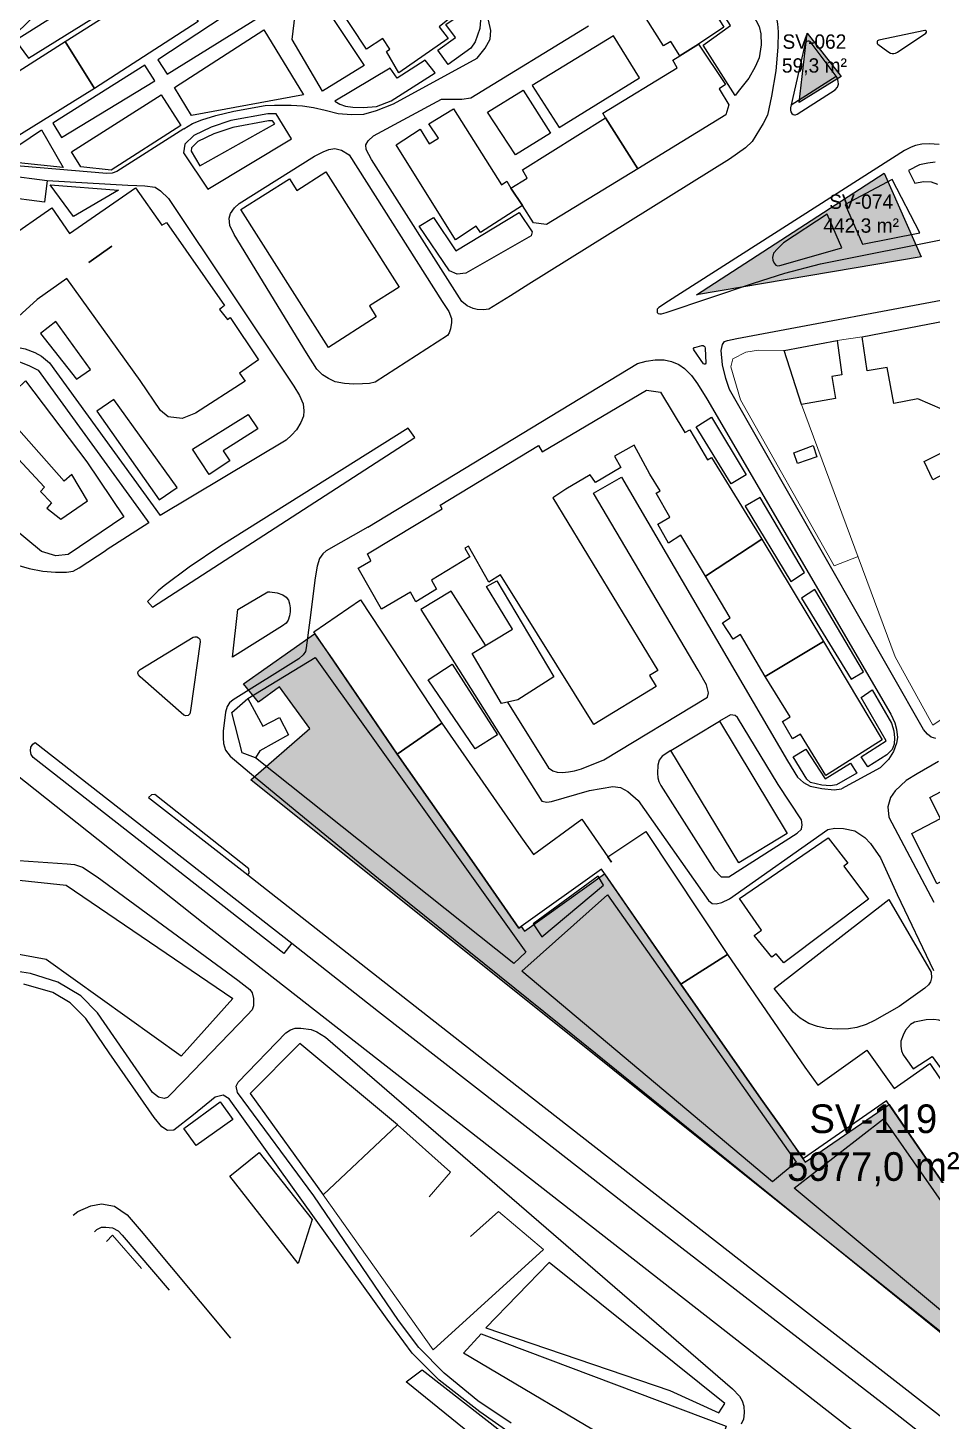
# Model space of a CAD drawing. Header units: metres. Extents: x -1319 to 2200, y -1209 to 1268.
# Drawn here: x -832.2 to -642.9, y -1022.6 to -731 of the extents above; entities that cross this region are included whole.
import ezdxf

# ---------------------------------------------------------------- set-up
doc = ezdxf.new("R2010")
doc.units = ezdxf.units.M
for name, color, linetype, lineweight, true_color in [('CLADIRI_CONTUR', 7, 'Continuous', 25, 0x4b5962), ('LIMITA_STUDIU', 7, 'Continuous', 25, 0x354c40), ('PARCELE_CONTUR', 7, 'Continuous', 13, 0xb58c63), ('PAVAJ', 7, 'Continuous', 25, 0xd1d6d2), ('STRAZI', 7, 'Continuous', 25, 0xc4cccb), ('VERDE_PLIN', 7, 'Continuous', 25, 0x286847)]:
    doc.layers.add(name, color=color, linetype=linetype, lineweight=lineweight, true_color=true_color)
doc.layers.add('VERDE_CONTUR_CALCUL', color=82, linetype='Continuous', true_color=0x286847)
doc.layers.add('VERDE_SUPRAFETE', color=7, linetype='Continuous', true_color=0x1e372a)

msp = doc.modelspace()

# ---------------------------------------------------------------- hatches: boundary and pattern name
at = {"layer": 'VERDE_PLIN'}
h = msp.add_hatch(color=256, dxfattribs=at)
h.dxf.hatch_style = 1
h.paths.add_polyline_path([(-670.77, -746.57), (-661.97, -741.17), (-669.1, -732.07), (-670.77, -746.57)])
h = msp.add_hatch(color=256, dxfattribs=at)
h.dxf.hatch_style = 1
h.paths.add_polyline_path([(-692.24, -786.84), (-645.22, -778.87), (-653, -761.38), (-692.24, -786.84)])
h = msp.add_hatch(color=256, dxfattribs=at)
h.dxf.hatch_style = 1
h.paths.add_polyline_path([(-729.43, -919.47), (-738.29, -906.7), (-754.93, -883.02), (-768.5, -863.09), (-772.2, -857.85), (-787.06, -868.26), (-783.98, -872.15), (-779.58, -868.9), (-773.22, -877.67), (-785.57, -888.39), (-558.56, -1070.05), (-549.98, -1064.99), (-550.45, -1064.3), (-550.92, -1064.61), (-559.8, -1052.11), (-576.76, -1028.31), (-592.36, -1003.94), (-605.18, -1012.85), (-610.18, -1016.5), (-619.44, -1003.46), (-636.17, -979.37), (-651.96, -956.35), (-669.48, -968.41), (-674.33, -961.39), (-678.71, -955.22), (-695.51, -931.2), (-711.5, -908.04), (-728.28, -920.05), (-728.94, -919.11), (-729.43, -919.47)])

# ---------------------------------------------------------------- linework, layer by layer
at = {"layer": 'CLADIRI_CONTUR'}
for points in [[(-765.46, -708.6), (-763.06, -712.04), (-757.3, -708.06), (-743.19, -728.41), (-746.12, -730.77), (-744.27, -733.19), (-754.61, -740.4), (-757.13, -735.89), (-756.49, -735.42), (-757.91, -733.19), (-761.35, -735.42), (-774.89, -714.93), (-765.46, -708.6)], [(-691.82, -734.35), (-695.75, -736.82), (-697.61, -733.79), (-699.19, -734.73), (-708.25, -720.35), (-706.77, -719.44), (-708.86, -715.87), (-699.29, -710.11), (-686.52, -730.79), (-691.82, -734.35)], [(-824.45, -733.83), (-802.68, -719.99), (-796.58, -729.65), (-818.31, -743.67), (-824.45, -733.83)], [(-818.31, -743.67), (-840.25, -757.25), (-846.24, -747.68), (-824.45, -733.83), (-818.31, -743.67)], [(-685.52, -747.05), (-686.09, -749.17), (-704.52, -760.47), (-711.29, -749.79), (-711.9, -748.82), (-696.3, -739.37), (-697.24, -737.75), (-695.75, -736.82), (-691.82, -734.35), (-686.19, -742.8), (-687.51, -743.71), (-685.52, -747.05)], [(-733.07, -763.82), (-731.96, -763.05), (-731.1, -764.5), (-728.71, -768.15), (-737.49, -773.81), (-738.38, -772.47), (-742.74, -775.36), (-755.14, -755.49), (-750.09, -752.18), (-748.2, -755.25), (-746.28, -754.07), (-748.27, -751.04), (-743.15, -747.92), (-733.07, -763.82)], [(-728.71, -760.71), (-711.29, -749.79), (-704.52, -760.47), (-723.67, -772.13), (-726.38, -771.79), (-728.71, -768.15), (-731.1, -764.5), (-727.7, -762.43), (-728.71, -760.71)], [(-775.92, -765), (-769.89, -761.13), (-754.5, -785.22), (-760.72, -789.19), (-759.34, -791.44), (-769.27, -797.85), (-787.62, -768.98), (-777.47, -762.58), (-775.92, -765)], [(-837.34, -766.34), (-836.77, -761.84), (-828.16, -762.94), (-828.73, -767.44), (-837.34, -766.34)], [(-819.45, -780.06), (-814.68, -776.64), (-814.68, -776.64), (-819.45, -780.06), (-819.45, -780.06)], [(-622.9, -836.33), (-623.51, -836.63), (-625.63, -832.65), (-632.6, -836.43), (-637.15, -827.47), (-638.36, -828.07), (-640.25, -824.27), (-642.81, -825.58), (-644.63, -821.77), (-636.98, -817.97), (-640.75, -810.86), (-645.91, -808.63), (-650.96, -809.61), (-652.38, -802.1), (-656.52, -802.77), (-657.6, -795.63), (-639.88, -792.26), (-631.86, -796), (-610.6, -835.48), (-620.74, -840.98), (-622.9, -836.33)], [(-663.92, -803.93), (-663.17, -808.53), (-670.28, -809.81), (-673.91, -798.49), (-662.83, -796.44), (-661.81, -803.62), (-663.92, -803.93)], [(-824.67, -825.84), (-838.44, -810.31), (-832.74, -804.88), (-819.9, -821.85), (-812.12, -833.34), (-823.81, -841.19), (-826.4, -841.53), (-829.4, -840.62), (-836.34, -834.79), (-851.3, -821.96), (-841.63, -813.33), (-828.72, -827.11), (-829.62, -828.04), (-827.28, -830.41), (-828.23, -831.54), (-825.36, -833.85), (-819.73, -830.01), (-823, -824.48), (-823, -824.48), (-824.67, -825.84)], [(-724.55, -819.7), (-702.73, -806.81), (-699.83, -807.21), (-694.67, -815.7), (-693.63, -815.13), (-691.86, -818.16), (-689.99, -821.41), (-689.12, -820.88), (-678.57, -838.02), (-690.35, -845.72), (-695.51, -837.16), (-698.11, -838.86), (-700.33, -834.89), (-697.81, -833.37), (-700.73, -828.4), (-699.86, -827.88), (-702.05, -824.4), (-705.29, -818.33), (-709.41, -820.61), (-708.12, -822.98), (-713.43, -826.12), (-714.53, -824.53), (-719.61, -827.54), (-722.34, -829.33), (-700.38, -865.51), (-702.09, -866.55), (-700.71, -868.88), (-713.76, -876.78), (-733.32, -845.45), (-735.72, -846.99), (-740.01, -839.48), (-740.79, -839.92), (-739.73, -841.68), (-747.75, -846.62), (-746.69, -848.5), (-751.04, -851.1), (-752.15, -849.11), (-758.23, -852.63), (-763.11, -844.11), (-760.42, -842.55), (-761.13, -841.11), (-745.5, -831.66), (-745.92, -830.91), (-725.36, -818.42), (-724.55, -819.7)], [(-667.08, -820.76), (-671.09, -822.16), (-671.87, -819.9), (-667.86, -818.37), (-667.08, -820.76)], [(-677.86, -866.79), (-683.05, -857.99), (-684.59, -858.96), (-686.81, -855.55), (-685.21, -854.47), (-690.35, -845.72), (-678.57, -838.02), (-665.66, -859.45), (-677.86, -866.79)], [(-754.93, -883.02), (-772.35, -857.44), (-762.58, -850.74), (-745.6, -876.51), (-754.93, -883.02)], [(-665.19, -887.47), (-670.5, -878.82), (-672.15, -879.79), (-674.25, -876.19), (-672.65, -875.21), (-677.86, -866.79), (-665.66, -859.45), (-653.4, -880.03), (-665.19, -887.47)], [(-779.56, -875.33), (-777.64, -878.97), (-783.7, -882.31), (-784.55, -883.79), (-787.38, -882.75), (-789.53, -874.32), (-786.2, -871.39), (-783.03, -877.15), (-779.56, -875.33)], [(-702.85, -899.22), (-685.8, -924.96), (-695.51, -931.2), (-712.15, -907.1), (-729.43, -919.47), (-738.29, -906.7), (-754.93, -883.02), (-745.6, -876.51), (-729.03, -900.3), (-726.36, -904.04), (-716.29, -896.63), (-710.83, -904.51), (-702.85, -899.22)], [(-683.43, -905.76), (-697.65, -882.24), (-687.47, -876.09), (-673.26, -899.61), (-683.43, -905.76)], [(-637.87, -910.91), (-639.14, -908.67), (-641.95, -910.13), (-647.21, -899.65), (-641.19, -896.47), (-643.43, -892.07), (-620.73, -880.08), (-619.23, -882.64), (-614.9, -890.73), (-618.5, -892.85), (-615.64, -898.74), (-637.87, -910.91)], [(-673.99, -926.71), (-675.61, -924.85), (-676.47, -925.51), (-680.22, -921.01), (-678.68, -919.88), (-683.25, -913.23), (-664.72, -900.56), (-660.58, -905.85), (-661.39, -906.43), (-656.24, -913.4), (-673.99, -926.71)], [(-710.09, -905.62), (-710.09, -905.62), (-710.83, -904.51), (-710.09, -905.62)]]:
    msp.add_lwpolyline(points, close=True, dxfattribs=at)
for points in [[(-836.67, -775.21), (-827.2, -768.64), (-823.53, -774.02), (-823.53, -774.02), (-809.7, -764.48), (-804.21, -772.26), (-803.23, -771.72), (-791.07, -789.07), (-792.11, -789.92), (-790.46, -792.01), (-789.86, -791.62), (-783.93, -800.5), (-787.9, -803.29), (-786.76, -804.93), (-797.13, -811.65), (-799.96, -812.72), (-802.83, -812.42), (-804.48, -811.04), (-808.72, -804.77), (-824.1, -783.43), (-830.27, -787.84), (-844.23, -800.48)], [(-636.17, -979.37), (-652.47, -955.6), (-669.88, -967.65), (-678.71, -955.22), (-695.51, -931.2), (-685.8, -924.96), (-669.61, -948.52), (-666.85, -952.32), (-656.61, -945.01), (-650.85, -952.98), (-643.41, -947.8), (-626.21, -973.28)]]:
    msp.add_lwpolyline(points, dxfattribs=at)
at = {"layer": 'LIMITA_STUDIU'}
msp.add_lwpolyline([(-1151.04, -101.24), (-1199.93, -172.65), (-1248.44, -234.36), (-1254.36, -243.67), (-1210.28, -289.6), (-1183.63, -319.61), (-1140.69, -378.86), (-1120.25, -419.47), (-1109.9, -447.42), (-1094.89, -491.66), (-1062.55, -576.26), (-1039.27, -620.12), (-1000.46, -686.87), (-976.01, -726.46), (-940.69, -775.74), (-900.33, -827.74), (-859.19, -867.84), (-795.54, -918.3), (-607.19, -1065.51), (-531.65, -1126.57), (-496.46, -1146.75), (-436.44, -1142.61), (-129.2, -1088.54), (88.91, -1050.12)], dxfattribs=at)
at = {"layer": 'PARCELE_CONTUR'}
for points in [[(-657.6, -795.63), (-662.83, -796.44)], [(-673.91, -798.49), (-679.26, -798.47), (-681.9, -798.84), (-684.68, -800.23), (-685.05, -801.91), (-683.07, -808.87), (-663.44, -843.6), (-658.44, -841.66)], [(-670.28, -809.81), (-650.65, -862.64), (-642.81, -876.93), (-612.69, -856.78)], [(-754.87, -960.61), (-743.77, -970.5), (-748.21, -975.68)], [(-770.44, -975.26), (-747.41, -1007.73), (-724.29, -986.72), (-733.69, -978.78), (-739.56, -984.02)], [(-808.46, -990.7), (-814.52, -983.71), (-815.74, -985.01)]]:
    msp.add_lwpolyline(points, dxfattribs=at)
at = {"layer": 'PAVAJ'}
for points in [[(-748.49, -719.1), (-744.94, -716.5), (-740.51, -722.43), (-739, -724.41), (-738.05, -726.02), (-737.61, -727.67), (-737.47, -729.39), (-737.61, -731.08), (-738.57, -733.9), (-739.52, -735.21), (-744.24, -738.62), (-746.4, -735.62), (-742.7, -733.02), (-744.76, -730.27), (-741.93, -728.36), (-748.49, -719.1)], [(-775.18, -718.8), (-761.84, -738.88), (-770.56, -744.22), (-776.93, -733.38), (-775.18, -718.8)], [(-689.89, -723.02), (-685.89, -720.38), (-683.84, -723.09), (-681.68, -726.31), (-680.4, -728.33), (-679.12, -730.67), (-678.79, -732.25), (-678.71, -734.55), (-679.15, -737.23), (-679.96, -739.13), (-681.31, -741.48), (-683.26, -743.97), (-684.19, -745.1), (-690.87, -734.59), (-685.16, -730.45), (-689.89, -723.02)], [(-832.11, -737.3), (-812.99, -725.43), (-815.63, -721.48), (-834.79, -733.6), (-832.11, -737.3)], [(-803.09, -740.64), (-783.59, -728.61), (-785.82, -724.99), (-805.05, -737.64), (-803.09, -740.64)], [(-801.55, -743.46), (-782.81, -731.35), (-774.55, -744.96), (-797.99, -749.35), (-801.55, -743.46)], [(-726.66, -743.03), (-721.02, -751.83), (-704.17, -741.42), (-709.67, -732.67), (-726.66, -743.03)], [(-749.04, -737.7), (-754.9, -741.51), (-756.37, -739.39), (-767.98, -746.31), (-766.95, -746.97), (-765.71, -747.37), (-764.2, -747.59), (-762.01, -747.67), (-759.26, -747.41), (-756.15, -746.24), (-746.95, -740.4), (-749.04, -737.7)], [(-825.17, -753.89), (-805.65, -742.06), (-807.77, -738.77), (-827, -750.89), (-825.17, -753.89)], [(-672.41, -747.05), (-663, -741.05)], [(-823.12, -756.93), (-804.33, -744.96), (-800.23, -751.4), (-814.79, -760.74), (-821.18, -760.08), (-823.12, -756.93)], [(-728.57, -743.99), (-722.81, -753), (-730.18, -757.54), (-736, -748.64), (-728.57, -743.99)], [(-829.35, -752.34), (-824.84, -760.19), (-838.91, -758.71), (-829.35, -752.34)], [(-796.2, -759.88), (-780.56, -751.04), (-781, -750.45), (-781.88, -750.45), (-789.35, -751.81), (-793.31, -753.13), (-796.64, -754.77), (-797.96, -756.06), (-798.07, -756.79), (-796.2, -759.88)], [(-642.33, -759.1), (-643.83, -759.29), (-645.55, -759.65), (-647.86, -760.86)], [(-647.86, -760.86), (-646.54, -763.46), (-644.75, -763.13), (-643.13, -763.21), (-641.78, -763.68)], [(-827.54, -763.86), (-813.25, -764.96), (-822.7, -770.45), (-827.54, -763.86)], [(-657.53, -776.28), (-645.48, -773.87), (-651.27, -762.69), (-661.12, -767.97), (-657.53, -776.28)], [(-747.32, -770.65), (-742.63, -777.65), (-729.41, -769.59), (-726.66, -773.69), (-726.84, -774.53), (-740.58, -782.34), (-742.37, -782.56), (-743.99, -781.86), (-750.29, -772.48), (-747.32, -770.65)], [(-674.82, -780.72), (-661.85, -777.02), (-664.89, -769.98), (-674.05, -775.99), (-675.29, -777.2), (-676.14, -778.12), (-676.34, -779.03), (-676.26, -779.6), (-675.99, -780.26), (-675.64, -780.62), (-675.28, -780.77), (-674.82, -780.72)], [(-829.6, -794.96), (-822.06, -804.49), (-819.13, -802.51), (-826.38, -792.47), (-829.6, -794.96)], [(-817.81, -811.23), (-804.73, -829.76), (-800.96, -827.16), (-814.26, -808.75), (-817.81, -811.23)], [(-797.76, -819.16), (-786.15, -811.89), (-784.06, -814.89), (-791.38, -819.54), (-789.95, -821.59), (-794.31, -824.45), (-797.76, -819.16)], [(-689.13, -812.48), (-681.84, -824.53), (-684.99, -826.43), (-692.36, -814.47), (-689.13, -812.48)], [(-682.06, -831.07), (-672.54, -846.87), (-669.68, -844.97), (-678.95, -829.27), (-682.06, -831.07)], [(-734.08, -846.72), (-722.11, -866.83), (-729.69, -871.66), (-733.09, -872.43), (-739.25, -861.92), (-730.79, -856.83), (-736.21, -847.93), (-734.08, -846.72)], [(-670.3, -850.35), (-659.9, -867.35), (-657.3, -865.77), (-667.48, -848.56), (-670.3, -850.35)], [(-786.2, -871.39), (-772.08, -862.81), (-727.98, -924.49), (-730.47, -926.84), (-784.55, -883.79)], [(-748.42, -867.48), (-743.4, -864.15), (-733.95, -878.98), (-738.61, -881.87), (-748.42, -867.48)], [(-657.78, -871.12), (-655.47, -869.55), (-651.41, -876.54), (-650.93, -878.16), (-650.79, -879.62), (-650.9, -880.9), (-651.33, -882.04), (-652.4, -883.16), (-656.41, -885.65), (-657.78, -883.58), (-652.54, -880.24), (-657.78, -871.12)], [(-671.99, -883.58), (-669.36, -882), (-665.36, -888.16), (-660.02, -884.93), (-658.7, -887.02), (-662.95, -889.44), (-664.19, -889.66), (-666.02, -889.51), (-668.37, -888.96), (-669.17, -888.27), (-671.99, -883.58)], [(-849.9, -907.73), (-824.23, -910.42), (-789.32, -934.16), (-800.11, -946.26), (-828.4, -925.99), (-848.59, -922.29), (-849.9, -907.73)], [(-726.45, -918.56), (-724.65, -921.27), (-711.72, -910.46), (-712.82, -908.59), (-726.45, -918.56)], [(-728.83, -928.41), (-710.88, -912.44), (-671.39, -968.41), (-676.32, -972.55), (-728.83, -928.41)], [(-676, -932.09), (-651.97, -913.46), (-643.11, -928.62), (-643.05, -929.83), (-643.25, -930.65), (-643.69, -931.28), (-644.44, -932.03), (-649.85, -935.86), (-654.97, -938.76), (-656.73, -939.64), (-658.67, -940.22), (-660.47, -940.55), (-662.81, -940.59), (-664.97, -940.44), (-666.92, -940), (-668.75, -939.38), (-670.58, -938.25), (-672.01, -937.04), (-676, -932.09)], [(-636.61, -955.05), (-630.36, -950.77), (-630.47, -950.22), (-637.06, -940.99), (-638.38, -939.89), (-639.55, -939.31), (-641.5, -938.72), (-642.59, -938.54), (-644.21, -938.61), (-646.59, -939.12), (-647.43, -939.64), (-648.53, -940.81), (-649, -941.87), (-649.48, -943.08), (-649.52, -944.14), (-649.33, -945.09), (-649, -945.97), (-648.47, -946.73), (-646.88, -948.88), (-642.92, -946.31), (-636.61, -955.05)], [(-785.7, -954.06), (-770.44, -975.26), (-754.87, -960.61), (-775.29, -943.58), (-785.7, -954.06)], [(-799.61, -961.39), (-792, -955.82), (-789.32, -959.5), (-796.99, -964.97), (-799.61, -961.39)], [(-671.83, -973.88), (-653.08, -959.38), (-621.73, -1004.36), (-627.81, -1010.59), (-671.83, -973.88)], [(-783.84, -966.39), (-772.71, -980.46), (-775.64, -989.63), (-789.94, -971.37), (-783.84, -966.39)], [(-736.37, -1003.08), (-697.87, -1016.26), (-687.62, -1020.89), (-686.31, -1018.96), (-723.08, -989.44), (-736.37, -1003.08)], [(-737.32, -1004.34), (-686.04, -1023.72), (-686.81, -1025.96), (-706.62, -1028.81), (-741.05, -1008.42), (-737.32, -1004.34)], [(-753.02, -1014.44), (-749.71, -1011.89), (-728.51, -1028.46), (-730.21, -1032.93), (-753.02, -1014.44)]]:
    msp.add_lwpolyline(points, dxfattribs=at)
at = {"layer": 'STRAZI'}
for points in [[(-799.59, -752.14), (-813.58, -761.07), (-814.57, -761.4), (-815.7, -761.44), (-840.39, -759.35), (-844.97, -758.66), (-851.71, -753.75), (-852.44, -752.28), (-852.7, -750.63), (-852.19, -749.24), (-818.31, -716.02), (-813.91, -712.06), (-809.95, -710.31), (-801.9, -708.7), (-796.62, -707.3), (-790.91, -705.11), (-784.17, -701.37), (-767.9, -691.26), (-767.03, -691.08), (-766.33, -691.08), (-765.6, -691.26), (-764.64, -691.74), (-763.22, -692.84), (-737.58, -724.63)], [(-681.68, -718.96), (-676.66, -725.37), (-676.04, -726.54), (-675.64, -728.12), (-675.31, -730.1), (-675.16, -731.82), (-675.2, -735), (-675.64, -739.95), (-676.55, -745.3), (-677.4, -749.25), (-678.31, -751.01), (-680.62, -754.78), (-681.97, -756.06), (-685.34, -758.48), (-727.39, -784.6), (-731.18, -787.04)], [(-799.59, -752.14), (-797.79, -751), (-795.82, -750.2), (-792.88, -749.32), (-789.11, -748.4), (-782.56, -747.23), (-780.61, -747.15), (-777.13, -747.12), (-774.72, -747.26), (-772.45, -747.63), (-770.03, -748.22), (-767.25, -748.88), (-764.46, -749.1), (-761.9, -749.02), (-759.26, -748.29), (-755.67, -746.9), (-738.16, -737.3), (-736.48, -735.25), (-735.45, -733.35), (-735.31, -731.51), (-735.82, -729.39), (-736.55, -726.97), (-737.58, -724.63)], [(-731.18, -787.04), (-735.73, -789.88), (-736.83, -789.99), (-738.18, -789.92), (-739.02, -789.74), (-740.27, -789.15), (-741.4, -788.27), (-760.3, -758.56), (-761.4, -756.46), (-761.49, -755.47), (-760.98, -754.65), (-759.88, -753.55), (-745.65, -745.89), (-744.11, -745.89), (-741.4, -745.89), (-739.5, -745.6), (-714.88, -730.51)], [(-650.21, -736.06), (-644.28, -732.1), (-644.11, -731.9), (-644.09, -731.76), (-644.15, -731.62), (-644.32, -731.51), (-644.44, -731.51), (-654.12, -733.55), (-654.36, -733.68), (-654.43, -733.81), (-654.44, -734.01), (-654.42, -734.21), (-654.32, -734.38), (-652.19, -735.95), (-651.68, -736.25), (-651.29, -736.33), (-650.95, -736.33), (-650.61, -736.25), (-650.21, -736.06)], [(-671.2, -749.03), (-663.22, -743.94), (-662.76, -743.35), (-662.56, -742.73), (-662.57, -742.18), (-662.76, -741.52), (-663, -741.05), (-668.27, -734.07), (-668.42, -733.92), (-668.57, -733.82), (-668.71, -733.78), (-668.93, -733.78), (-669.13, -733.83), (-669.37, -734.01), (-669.5, -734.17), (-672.55, -747.7), (-672.56, -748.23), (-672.49, -748.57), (-672.3, -748.92), (-672.03, -749.12), (-671.75, -749.18), (-671.51, -749.17), (-671.2, -749.03)], [(-789.72, -750.35), (-793.88, -751.73), (-797.52, -753.53), (-799.37, -755.33), (-799.63, -757.1), (-794.57, -764.74), (-777.06, -754.19), (-780.25, -748.95), (-782.01, -748.95), (-789.72, -750.35)], [(-641.45, -755.41), (-643.57, -755.26), (-645.11, -755.33), (-646.39, -755.59), (-647.35, -755.92), (-648.7, -756.61), (-698.15, -788.19), (-700.18, -789.49), (-700.48, -789.85), (-700.53, -790.2), (-700.48, -790.53), (-700.29, -790.75), (-699.94, -790.86), (-699.56, -790.86), (-698.59, -790.53)], [(-773.91, -799.03), (-789.08, -774.26), (-789.96, -772.36), (-790.07, -770.82), (-789.82, -769.83), (-788.97, -768.66), (-787.99, -767.74), (-772.2, -757.85), (-770.44, -756.93), (-769.2, -756.46), (-767.99, -756.24), (-766.59, -756.57), (-764.98, -757.52), (-745.5, -788.25), (-744.11, -790.38), (-743.56, -791.84), (-743.56, -792.68), (-743.78, -794), (-744.03, -794.81), (-744.4, -795.39)], [(-828.16, -762.94), (-811.33, -763.89), (-809.44, -763.99), (-807.74, -764.02), (-805.56, -764.3), (-804.48, -765.07), (-802.76, -766.68), (-776.57, -805.98), (-775.36, -807.92), (-774.63, -809.68), (-774.48, -811.11), (-774.55, -812.28), (-775.1, -813.56), (-775.98, -815.14), (-777.01, -816.27), (-778.18, -817.26), (-804.53, -833.02)], [(-698.59, -790.53), (-680.31, -784.42), (-673.79, -782.33), (-666.28, -780.35), (-638.67, -774.89)], [(-683.79, -796.02), (-635.46, -786.91)], [(-744.4, -795.39), (-759.55, -805.11), (-760.69, -805.4), (-762.19, -805.51), (-763.99, -805.55), (-765.96, -805.44), (-767.9, -805.07), (-769.33, -804.38), (-770.54, -803.61), (-771.75, -802.44), (-773.91, -799.03)], [(-642.19, -879.72), (-643.13, -879.47), (-643.91, -878.86), (-644.73, -877.83), (-685.35, -806.69), (-686.13, -804.39), (-686.79, -801.52), (-687.08, -798.52), (-686.83, -797.25), (-686.38, -796.64), (-685.76, -796.39), (-683.79, -796.02)], [(-854.33, -814.69), (-839.13, -799.23), (-836.95, -798.26), (-835.52, -797.89), (-834.17, -797.89), (-832.81, -798.15), (-830.76, -798.96), (-829.4, -799.73), (-827.68, -801.12), (-804.53, -833.02)], [(-692.59, -797.85), (-691.14, -797.48), (-690.89, -797.48), (-690.65, -797.57), (-690.5, -797.72), (-690.42, -798.01), (-690.3, -801.16), (-690.43, -801.34), (-690.62, -801.37), (-690.81, -801.27), (-692.85, -798.38), (-692.92, -798.16), (-692.9, -798.01), (-692.77, -797.91), (-692.59, -797.85)], [(-852.76, -815.97), (-839.58, -802.65), (-838.24, -801.57), (-837.49, -801.1), (-836, -800.68), (-833.8, -800.95), (-831.89, -801.7), (-830.06, -802.66), (-809.07, -831.59), (-806.88, -834.6), (-815.83, -840.28)], [(-761.09, -835.53), (-704.59, -801.23), (-702.79, -800.74), (-700.9, -800.49), (-699.01, -800.49), (-697.5, -800.82), (-695.94, -801.44), (-694.79, -802.3), (-693.31, -803.73), (-692.04, -805.5), (-690.07, -808.62), (-651.59, -874.63), (-650.72, -876.44), (-650.36, -877.75), (-650.19, -879.51), (-650.36, -880.74), (-651.01, -882.43), (-652.08, -884.15), (-653.84, -885.87), (-661.93, -890.26)], [(-852.76, -815.97), (-860.01, -823.99), (-852.28, -831.07), (-843.36, -839.15), (-841.35, -840.48), (-838.22, -842.04), (-835.08, -843.25), (-831.95, -844.17), (-829.09, -844.74), (-826.48, -844.9), (-824.15, -844.9), (-822.74, -844.7), (-821.5, -844.01), (-815.83, -840.28)], [(-806.11, -852.26), (-751.21, -816.73), (-752.65, -814.8), (-791.83, -839.42), (-798.44, -843.89), (-803.73, -847.75), (-804.98, -848.83), (-807.16, -851.07), (-806.11, -852.26)], [(-731.82, -872.14), (-723.25, -885.87), (-722.37, -886.49), (-721.42, -886.78), (-720.28, -886.82), (-719.07, -886.71), (-717.83, -886.53), (-716.33, -886.12), (-711.68, -884.22), (-689.95, -871.11), (-689.73, -870.15), (-690.17, -868.47), (-691.93, -865.46), (-713.84, -828.4), (-707.98, -825.03), (-673.18, -884.44), (-671.13, -887.81), (-669.85, -888.98), (-668.49, -889.71), (-666, -890.19), (-663.44, -890.48), (-661.93, -890.26)], [(-761.09, -835.53), (-769.77, -840.48), (-770.5, -841.08), (-771.18, -842.08), (-771.66, -843.65), (-772.11, -846.1), (-773.23, -854.95), (-773.99, -860.77), (-774.11, -861.5), (-774.6, -862.22), (-775.52, -863.06), (-789.27, -871.66), (-790.03, -872.27), (-790.53, -873.03), (-790.89, -874.24), (-791.34, -878.2), (-791.38, -879.6), (-791.3, -880.79), (-790.89, -882.17), (-789.89, -883.46), (-785.83, -886.84), (-776.26, -894.71), (-758.82, -909.02), (-717.83, -942.06), (-666.18, -983.86), (-610.4, -1028.95)], [(-788.28, -852.71), (-781.97, -849.06), (-781.55, -849.02), (-780.02, -849.24), (-778.86, -849.64), (-778.15, -850.12), (-777.69, -850.81), (-777.43, -851.55), (-777.33, -852.37), (-777.33, -853.22), (-777.45, -854.08), (-777.77, -854.95), (-778.15, -855.57), (-778.9, -856.15), (-789.41, -862.68), (-788.28, -852.71)], [(-736.44, -860.23), (-743.65, -848.92), (-749.95, -852.73), (-724.61, -892.87), (-723.62, -893.05), (-722.63, -892.91), (-714.64, -890.64), (-709.77, -889.8), (-708.16, -890.01), (-706.62, -890.82), (-704.5, -892.73), (-689.77, -913.68), (-688.97, -914.3), (-688.12, -914.34), (-686.95, -914.04), (-685.38, -913.31), (-664.75, -898.81), (-663.29, -898.51), (-661.46, -898.59), (-659.11, -899.1), (-656.99, -900.49), (-655.82, -901.7), (-653.77, -904.7), (-650.25, -912.39), (-642.65, -928.31)], [(-796.18, -859.47), (-798.19, -873.9), (-798.33, -874.6), (-798.71, -874.92), (-799.17, -875.02), (-799.6, -874.88), (-808.7, -866.84), (-809.1, -866.42), (-809.2, -866.04), (-809.12, -865.72), (-808.7, -865.27), (-797.63, -858.52), (-797.28, -858.42), (-796.88, -858.42), (-796.54, -858.66), (-796.24, -858.94), (-796.18, -859.47)], [(-697.65, -882.24), (-699.47, -883.44), (-700.05, -884.25), (-700.38, -885.34), (-700.42, -886.96), (-700.35, -887.98), (-700.13, -888.75), (-699.73, -889.56), (-688.52, -907.25), (-687.12, -908.7), (-685.5, -908.71), (-671.16, -899.52), (-670.3, -898.73), (-670.15, -897.8), (-670.29, -896.77), (-675.18, -889.34), (-683.68, -875.35), (-684.19, -874.91), (-685.15, -874.8), (-687.47, -876.09)], [(-830.74, -880.6), (-776.98, -922.61), (-778.64, -924.72), (-831.12, -883.72), (-831.52, -883.06), (-831.67, -882.33), (-831.59, -881.53), (-831.17, -880.9), (-830.74, -880.6)], [(-641.61, -884.58), (-646.08, -887.14), (-648.35, -888.53), (-650.7, -890.66), (-651.65, -892.12), (-652.24, -894.03), (-652.02, -896.22), (-642.57, -914.02)], [(-806.95, -892.06), (-786.22, -908.31), (-785.9, -907.9), (-785.97, -907.02), (-805.67, -891.48), (-806.37, -891.5), (-806.95, -892.06)], [(-860.33, -905.87), (-860.39, -905.09), (-860.12, -904.64), (-859.48, -904.23), (-858.19, -904.1), (-857.09, -903.97), (-852.43, -904.02), (-824.02, -905.96), (-822.5, -906.14), (-820.8, -906.68), (-817.7, -908.71), (-788.3, -930.35), (-785.79, -932.29), (-785.26, -932.98), (-785.02, -934.14), (-784.99, -935.69), (-785.29, -936.53), (-786.27, -937.6), (-799.48, -951.34)], [(-799.48, -951.34), (-802.99, -954.89), (-803.68, -955.08), (-804.91, -954.81), (-806.11, -953.85), (-817.67, -937.2), (-821.18, -933.58), (-825.95, -930.73), (-831.66, -928.96), (-838.05, -927.95), (-843.6, -927.72), (-845.57, -927.22), (-847.3, -925.91), (-850.16, -922.33), (-860.33, -905.87)], [(-786.22, -908.31), (-761.48, -927.71), (-731.45, -951.2), (-680.53, -990.95), (-650.09, -1014.6), (-617.24, -1040.2), (-557.97, -1086.24), (-535.94, -1103.5), (-524.42, -1112.55), (-517.47, -1118.09), (-514, -1121.21), (-510.13, -1125.03), (-505.52, -1130.14), (-509.93, -1133.76), (-513.02, -1129.98), (-517, -1125.91), (-521.32, -1121.99), (-528.47, -1116.25), (-533.58, -1112.52)], [(-776.98, -922.61), (-758.83, -936.86), (-726.28, -962.21), (-703.34, -980.18), (-651.26, -1020.48), (-607.29, -1054.99), (-587.59, -1070.3)], [(-709.17, -1068.31), (-699.86, -1062.18), (-703.95, -1061.18), (-721.98, -1032.43), (-723.83, -1030.42), (-737.63, -1020.71), (-746.11, -1014.08), (-751.81, -1008.38), (-757.05, -1001.29), (-790.12, -955.2), (-791.35, -954.43), (-793.04, -954.81), (-797.59, -958.51), (-801.68, -961.75), (-802.99, -961.83), (-804.22, -961.06), (-805.76, -959.05), (-815.24, -945.57), (-820.1, -938.32), (-823.41, -935.08), (-827.03, -932.93), (-833.05, -931.15)], [(-788.22, -951.65), (-778.24, -941.37), (-777.28, -940.71), (-776.31, -940.36), (-775.12, -940.36), (-772.92, -940.67), (-771.73, -941.17), (-769.92, -942.29), (-684.75, -1015.89), (-683.29, -1017.4), (-682.67, -1018.4), (-682.36, -1019.52), (-682.25, -1020.87), (-682.44, -1022.21), (-682.94, -1023.29)], [(-731.07, -1023.1), (-738.01, -1018.4), (-745.1, -1012.62), (-750.42, -1007.22), (-754.66, -1001.6), (-772.38, -975.47), (-788.35, -953.83), (-788.61, -952.5), (-788.22, -951.65)], [(-822.73, -979.54), (-821.75, -978.78), (-819.06, -977.55), (-816.82, -977.17), (-814.12, -977.63), (-811.43, -979.48), (-808.5, -982.87), (-789.82, -1005.27)], [(-818.28, -983.02), (-817.83, -982.54), (-816.79, -982.07), (-815.9, -982.04), (-814.51, -982.15), (-813.36, -982.81), (-812.47, -983.69), (-802.67, -995.22)]]:
    msp.add_lwpolyline(points, dxfattribs=at)
at = {"layer": 'VERDE_CONTUR_CALCUL'}
for points in [[(-670.77, -746.57), (-669.1, -732.07), (-661.97, -741.17), (-670.77, -746.57)], [(-692.24, -786.84), (-653, -761.38), (-645.22, -778.87), (-692.24, -786.84)]]:
    msp.add_lwpolyline(points, close=True, dxfattribs=at)
msp.add_lwpolyline([(-558.56, -1070.05), (-785.57, -888.39), (-773.22, -877.67), (-779.58, -868.9), (-783.98, -872.15), (-787.06, -868.26), (-772.2, -857.85), (-768.5, -863.09), (-754.93, -883.02), (-738.29, -906.7), (-729.43, -919.47), (-729.43, -919.47), (-728.94, -919.11), (-728.28, -920.05), (-711.5, -908.04), (-695.51, -931.2), (-678.71, -955.22), (-674.33, -961.39), (-669.48, -968.41), (-651.96, -956.35), (-636.17, -979.37)], dxfattribs=at)

# ---------------------------------------------------------------- texts
at = {"layer": 'VERDE_SUPRAFETE', "attachment_point": 5}
for s, insert, char_height, width in [('SV-062\\P59,3 m²', (-667.58, -736.62), 3, 36), ('SV-074\\P442,3 m²', (-657.79, -770.13), 3, 36), ('SV-119\\P5977,0 m²', (-655.24, -964.9), 6, 65)]:
    msp.add_mtext(s, dxfattribs=dict(at, insert=insert, char_height=char_height, width=width))

doc.saveas('drawing.dxf')
